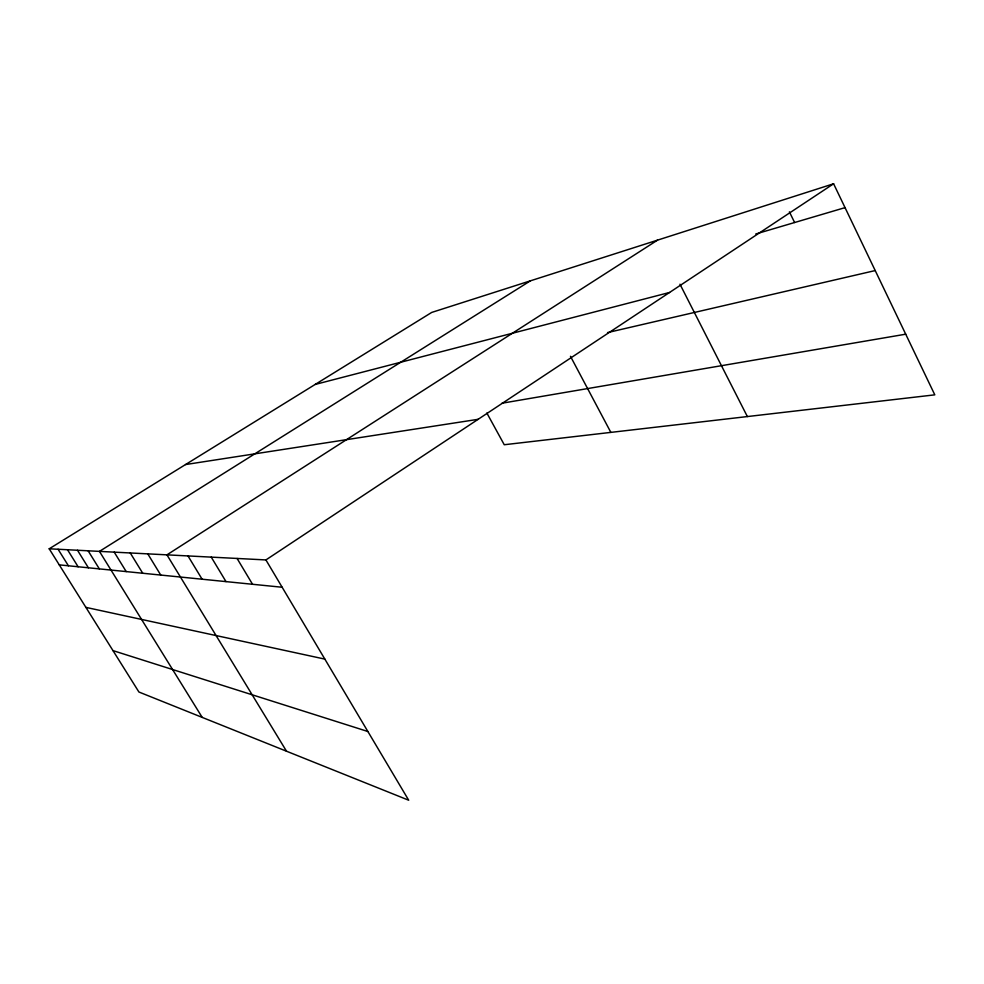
<?xml version="1.0" encoding="UTF-8"?>
<svg xmlns="http://www.w3.org/2000/svg" width="984" height="984" viewBox="0 0 984 984"><rect width="100%" height="100%" fill="white"/><g stroke="black" fill="none" stroke-linecap="round" stroke-linejoin="round"><path stroke-width="1.48" d="M265.914 559.933L408.704 800.226L138.916 692.01L49.2 548.801L265.914 559.933L833.596 183.774L934.8 394.842L504.251 444.743L486.859 413.034M657.533 240.145L166.936 554.853L286.516 751.222M530.388 280.846L99.445 551.384L202.212 717.398M49.2 548.801L431.73 312.42L833.596 183.774M755.774 233.983L845.035 207.636M315.2 384.437L669.563 292.469M607.534 332.592L875.206 270.563M502 403.219L905.723 334.191M185.521 464.559L478.113 419.319M59.261 564.865L282.137 587.251M85.891 607.374L324.843 659.108M112.975 650.609L367.868 731.506M58.081 549.256L68.413 565.775M67.502 549.736L78.105 566.759M88.117 550.806L99.347 568.887M77.49 550.253L88.4 567.793M114.218 552.147L126.21 571.581M130.269 552.971L142.729 573.241M147.785 553.869L160.736 575.05M187.993 555.935L202.101 579.207M211.252 557.129L226 581.606M237.083 558.457L252.531 584.275M570.462 356.294L610.855 432.394M679.969 284.216L747.36 416.564M789.389 211.831L794.605 222.519"/></g></svg>
